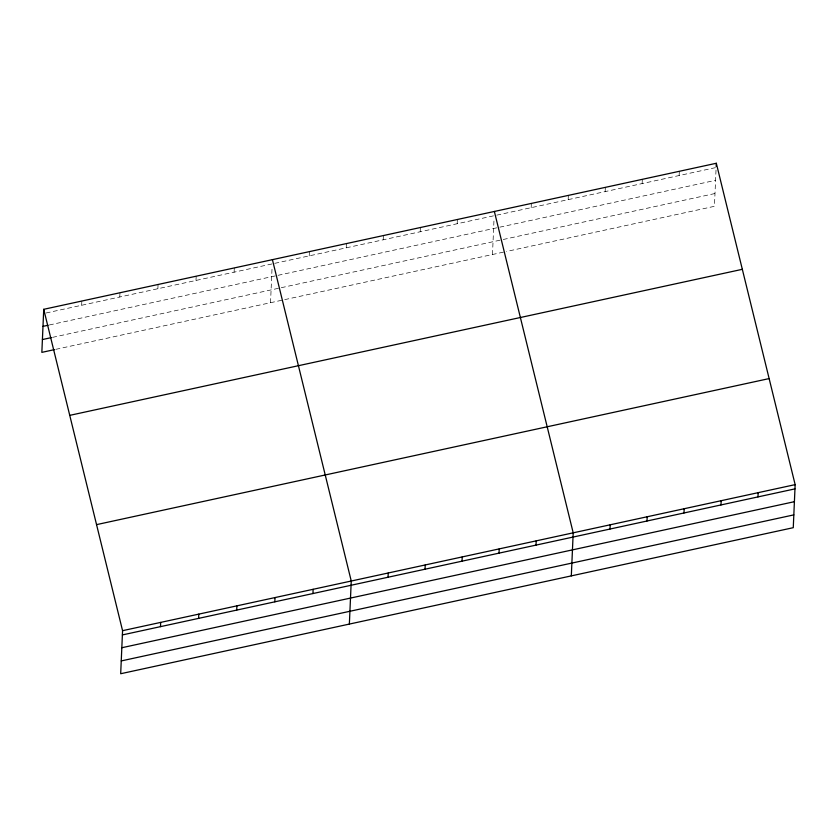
<?xml version="1.0" encoding="UTF-8"?>
<svg xmlns="http://www.w3.org/2000/svg" width="837" height="837" viewBox="0 0 837 837"><rect width="100%" height="100%" fill="white"/><g stroke="black" fill="none" stroke-linecap="round" stroke-linejoin="round"><path stroke-width="0.63" stroke-dasharray="4.18 3.14" d="M81.66 305.275L81.838 301.038M119.775 296.999L119.953 292.762M157.879 288.723L158.067 284.486M195.994 280.447L196.182 276.21M234.109 272.171L234.297 267.934M270.529 302.712L272.056 267.735M309.219 255.86L309.397 251.623M346.204 247.836L346.392 243.588M383.2 239.8L383.388 235.563M420.195 231.765L420.373 227.528M457.18 223.73L457.368 219.493M492.48 254.511L494.06 218.258M531.171 207.67L531.359 203.433M568.166 199.635L568.344 195.398M605.151 191.6L605.339 187.362M642.146 183.575L642.335 179.327M679.142 175.54L679.32 171.303M716.022 170.068L714.432 206.32L506.511 251.466M46.087 312.996L272.224 263.896M274.777 263.341L494.175 215.705M496.728 215.151L716.127 167.505M49.341 324.976L276.765 275.593M278.041 275.321L715.572 180.311M52.574 337.353L280.018 287.959M281.295 287.687L501.97 239.769M503.246 239.487L714.997 193.514M55.828 349.332L505.234 251.738"/><path stroke-width="1.26" d="M43.733 309.313L122.568 630.679L120.685 673.733L793.267 527.687L795.15 484.633L716.315 163.267L43.733 309.313L41.85 352.367L54.551 349.604M160.495 626.651L160.683 622.404M198.61 618.376L198.787 614.128M236.714 610.1L236.902 605.852M274.829 601.824L275.017 597.576M312.944 593.548L313.132 589.3M349.364 624.078L351.247 581.024L272.412 259.658M388.054 577.237L388.232 573M425.039 569.202L425.227 564.965M462.034 561.167L462.223 556.929M499.03 553.142L499.208 548.894M536.015 545.107L536.203 540.869M571.315 575.887L573.199 532.834L494.364 211.458M610.006 529.036L610.194 524.799M647.001 521.012L647.179 516.764M683.986 512.976L684.174 508.739M716.179 166.448L716.315 163.267M720.981 504.941L721.17 500.704M757.977 496.906L758.155 492.669M42.99 326.357L48.065 325.258M42.405 339.56L51.298 337.625M69.743 415.361L742.335 269.315M96.548 524.632L769.13 378.586M122.568 630.679L795.15 484.633M122.38 634.927L794.962 488.881M121.825 647.733L794.407 501.687M121.239 660.927L793.832 514.881"/></g></svg>
